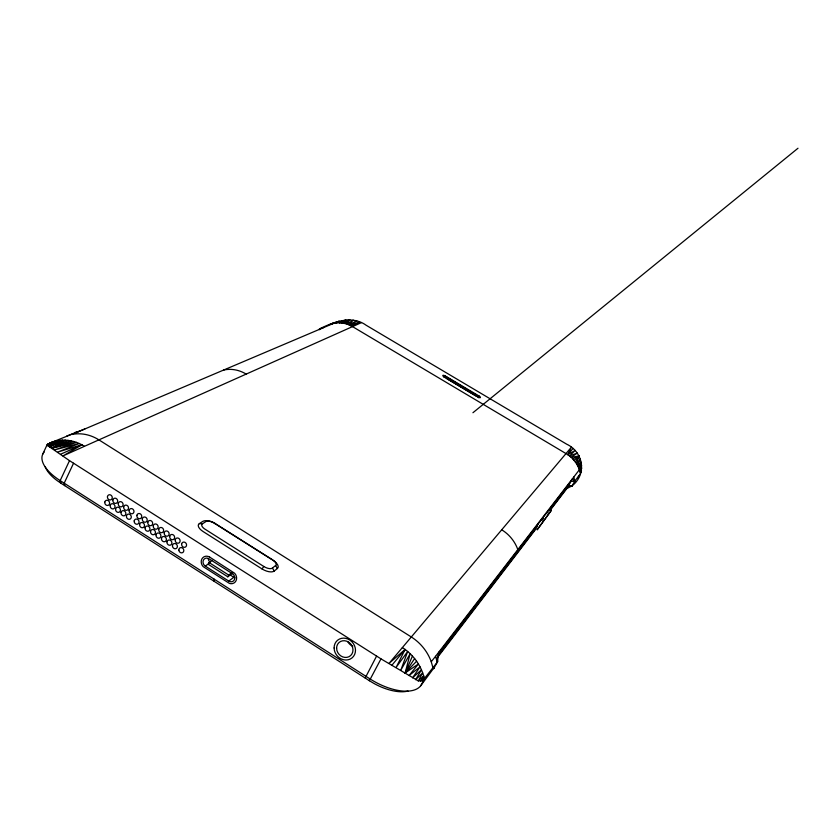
<?xml version="1.0" encoding="UTF-8"?>
<svg xmlns="http://www.w3.org/2000/svg" width="840" height="840" viewBox="0 0 840 840"><rect width="100%" height="100%" fill="white"/><g stroke="black" fill="none" stroke-linecap="round" stroke-linejoin="round"><path stroke-width="1.26" d="M550.106 510.437L566.843 488.576L572.292 485.656C587.307 473.844 583.013 451.7 566.622 444.15L366.23 325.3C351.992 314.906 333.669 321.93 319.589 328.85L319.494 328.892A3.833 1.176 26.3 0 0 319.442 329.49L319.536 329.711M433.892 667.926L420.767 685.692A43.344 20.885 30 0 1 370.031 678.93L60.165 480.606A42.294 18.911 22.1 0 1 44.121 452.099M84.871 428.957L51.807 442.323L47.785 444.181L47.25 445.316L69.51 460.656L380.982 658.875L418.288 680.894L422.646 680.747L423.665 675.958C420.336 664.325 412.577 654.077 402.36 647.598M365.169 678.027L376.593 656.082M420.767 685.692L424.442 679.098L423.665 675.958L418.288 680.894L422.667 672.861L415.611 679.686L421.459 669.827L412.545 677.849L420.042 666.865L409.059 675.538L418.425 663.989L405.143 672.956L410.151 653.688L400.838 670.152L407.683 651.483L396.155 667.359L405.08 649.446L389.036 663.4L571.379 447.195L567.84 454.671C574.266 459.123 578.938 466.053 580.472 473.729L574.634 481.341A3.98 1.25 30.1 0 1 573.773 481.404L572.702 481.32A14.479 4.557 30.3 0 0 570.791 481.582L438.375 653.657M438.784 652.145L437.419 662.004L422.646 680.747M329.952 324.461C337.281 321.584 345.818 322.581 352.517 326.613L567.84 454.671L575.138 450.419L569.551 455.952L577.29 453.075L571.179 457.349L579.001 456.026L576.607 463.932L580.293 459.081L577.658 465.78L581.144 462.221L578.571 467.702L581.606 465.276L579.359 469.675L581.711 468.111L579.989 471.681L581.081 472.479M433.892 668.315L433.933 668.21A5.838 2.73 30.9 0 0 433.892 666.95M408.009 691.058A38.85 18.826 30.1 0 1 374.01 683.487L369.401 680.736L380.982 658.875M416.619 661.216L405.143 672.956L412.461 656.05M42.735 454.209L47.103 444.759C58.495 437.651 73.479 439.215 84.441 446.324M74.582 432.673L79.275 431.34L333.532 323.379M369.401 680.736L60.785 483.126L60.165 480.606L69.51 460.656M73.552 463.229L64.187 483.189L64.68 485.625M319.589 328.85L320.691 328.839M212.195 560.353L209.097 562.558L208.215 564.291L227.819 576.807L232.859 573.027M227.819 576.807L228.701 575.075L231.725 572.807M437.419 662.004L437.546 661.731A5.838 2.699 30.8 0 0 437.399 660.345L437.199 659.831M445.41 376.288L479.735 397.247L444.486 376.897L443.667 375.68L445.41 376.288L444.769 377.496L443.961 377.097M478.695 396.039L478.044 397.247L478.737 397.74M549.129 510.374L549.99 508.631L551.103 510.689L537.212 529.715L551.103 510.689M566.843 488.576L572.229 479.042L574.76 481.257M549.497 510.542L568.228 486.129A14.469 4.599 30.3 0 1 571.211 485.93A3.98 1.26 30.1 0 0 572.082 485.856L574.844 481.142L573.731 477.089M420.609 681.303L423.665 675.958M575.421 462.147L579.001 456.026L572.702 458.85M433.933 668.21L433.661 668.672L437.577 661.668L437.241 662.246L435.561 656.324L579.38 469.76M331.506 323.82L339.286 321.185L335.506 323.032L346.08 319.977L339.36 322.802L349.65 319.872L347.067 324.125L353.231 320.124L348.936 324.818L356.717 320.849L350.753 325.647L361.389 322.655L62.958 455.921L81.858 444.812L57.771 452.067L79.202 443.499L54.621 449.883L76.482 442.397L51.891 448.214L65.31 440.149L49.718 446.911L62.527 440.139L48.143 445.998L59.766 440.36L47.25 445.316L57.047 440.79L47.103 444.759M547.649 512.862L547.995 512.316M405.143 672.956L414.624 658.571M537.81 524.444L534.996 529.452M271.94 559.629L215.114 523.698A9.828 4.463 25.1 0 0 202.881 521.346L199.322 523.625A9.881 4.505 25 0 0 203.112 531.552L262.007 568.922L263.855 566.506L264.716 567.021A6.941 3.203 26.5 0 0 272.044 568.312L275.951 565.226A6.899 3.171 26.6 0 0 273.336 560.291L213.811 522.659A6.867 3.108 25.1 0 0 206.441 521.241L202.115 524.013A6.909 3.14 25 0 0 204.404 528.791L263.855 566.506M438.007 655.893L537.274 526.481M541.832 520.527L543.354 518.553M436.894 658.266L535.752 529.179M432.978 667.852L431.245 661.742L435.561 656.324M392.081 665.007L405.08 649.446M567.84 454.671L573.048 448.445M570.885 486.507L572.292 485.656L570.339 486.119M572.061 485.898L571.085 486.423M571.966 485.971L571.263 486.35M574.119 460.457L579.001 456.026M319.505 328.913L323.389 327.695M571.851 486.034L572.292 485.656L571.431 486.266M345.167 323.579L349.65 319.872L341.303 322.917M472.941 412.724L798 148.239M262.007 568.922A9.922 4.599 26.5 0 0 274.187 571.063L277.379 568.512A9.87 4.546 26.6 0 0 273.031 560.322M571.725 486.108L572.292 485.656L571.589 486.192M228.785 581.101A4.505 4.001 57.2 0 0 234.36 579.81A4.505 4.001 57.2 0 0 232.512 573.783L208.971 558.768A4.483 3.969 58.4 0 0 203.448 560.081A4.483 3.969 58.4 0 0 205.286 566.087L228.785 581.101L233.814 577.29A4.463 3.969 57.1 0 0 234.833 577.773M579.989 471.681L581.511 470.558M205.286 566.087L209.444 563.136M343.245 323.169L349.65 319.872M73.721 441.504L51.891 448.214L68.124 440.381M331.758 323.841L333.637 322.991M60.721 454.178L81.858 444.812M350.753 325.647L359.489 321.783M66.78 435.981L79.275 431.34M47.785 444.181L54.39 441.452L51.807 442.323M49.35 443.405L54.39 441.452M51.891 448.214L70.927 440.832M223.724 370.01L223.808 369.989A33.999 30.818 64.4 0 1 246.194 374.094M199.322 523.625L202.493 523.708M446.985 378.808L475.829 395.934M229.572 574.581L233.814 577.29M209.097 562.558L228.701 575.075M214.652 523.152L215.114 523.698M275.615 565.562L277.379 568.512M272.486 568.04L274.187 571.063M517.797 549.507L517.829 549.612A35.48 32.697 46.4 0 0 501.711 529.798M60.165 480.606L60.9 483.2L56.952 480.48A37.916 17.052 22.1 0 1 45.129 466.546M214.179 579.18L214.253 581.396M74.949 432.569A5.659 2.415 22.1 0 1 76.85 432.548M71.936 434.469A42.011 36.75 64.5 0 1 98.9 439.866L411.317 636.982A44.268 39.585 48.3 0 1 431.245 661.742M578.519 475.86A28.193 8.757 29.8 0 1 577.973 478.17M210.483 562.401A4.452 3.948 58.4 0 1 208.236 558.569M352.832 646.159A8.568 7.675 50.7 0 1 347.918 641.865M209.664 557.109L208.309 556.469A6.447 5.712 58.4 0 0 201.831 559.051A6.447 5.712 58.4 0 0 203.196 566.633L229.446 583.412A6.468 5.744 57.2 0 0 235.988 580.85A6.468 5.744 57.2 0 0 234.623 573.237L209.664 557.109M478.916 395.923L445.568 376.131A2.384 0.704 28 0 0 442.88 375.365A2.384 0.704 28 0 0 444.245 377.013L477.697 396.869A2.405 0.714 28.5 0 0 480.354 397.614A2.405 0.714 28.5 0 0 478.916 395.923M107.457 496.566A2.688 2.363 63.1 0 0 110.628 499.894A2.688 2.363 63.1 0 0 111.436 495.548A2.688 2.363 63.1 0 0 107.457 496.566M336.609 648.249A8.736 7.801 50.9 0 0 348.968 656.712A8.736 7.801 50.9 0 0 348.81 642.275A8.736 7.801 50.9 0 0 336.609 648.249M178.857 550.106A2.72 2.405 59.5 0 0 182.71 552.573A2.72 2.405 59.5 0 0 182.438 548.005A2.72 2.405 59.5 0 0 178.857 550.106M181.65 543.9A2.72 2.405 59.7 0 0 184.874 547.281A2.72 2.405 59.7 0 0 185.734 542.924A2.72 2.405 59.7 0 0 181.65 543.9M121.044 512.452A2.688 2.363 62.3 0 0 124.226 515.792A2.688 2.363 62.3 0 0 125.034 511.455A2.688 2.363 62.3 0 0 121.044 512.452M161.511 538.314A2.709 2.384 60.4 0 0 164.724 541.684A2.709 2.384 60.4 0 0 165.564 537.327A2.709 2.384 60.4 0 0 161.511 538.314M123.701 506.93A2.699 2.373 62.4 0 0 126.892 510.269A2.699 2.373 62.4 0 0 127.701 505.921A2.699 2.373 62.4 0 0 123.701 506.93M150.559 531.321A2.699 2.384 60.9 0 0 153.773 534.681A2.699 2.384 60.9 0 0 154.602 530.334A2.699 2.384 60.9 0 0 150.559 531.321M136.889 515.351A2.699 2.373 61.8 0 0 140.081 518.7A2.699 2.373 61.8 0 0 140.91 514.343A2.699 2.373 61.8 0 0 136.889 515.351M142.338 518.826A2.699 2.384 61.6 0 0 145.541 522.176A2.699 2.384 61.6 0 0 146.37 517.829A2.699 2.384 61.6 0 0 142.338 518.826M129.139 510.405A2.699 2.373 62.2 0 0 132.321 513.744A2.699 2.373 62.2 0 0 133.15 509.397A2.699 2.373 62.2 0 0 129.139 510.405M147.798 522.312A2.709 2.384 61.3 0 0 151.001 525.662A2.709 2.384 61.3 0 0 151.841 521.315A2.709 2.384 61.3 0 0 147.798 522.312M145.1 527.835A2.699 2.384 61.2 0 0 148.302 531.184A2.699 2.384 61.2 0 0 149.132 526.837A2.699 2.384 61.2 0 0 145.1 527.835M166.992 541.821A2.709 2.394 60.1 0 0 170.216 545.192A2.709 2.394 60.1 0 0 171.055 540.834A2.709 2.394 60.1 0 0 166.992 541.821M112.864 500.021A2.688 2.363 62.9 0 0 116.036 503.349A2.688 2.363 62.9 0 0 116.855 499.002A2.688 2.363 62.9 0 0 112.864 500.021M158.75 529.294A2.709 2.394 60.8 0 0 161.963 532.655A2.709 2.394 60.8 0 0 162.803 528.297A2.709 2.394 60.8 0 0 158.75 529.294M104.811 502.089A2.688 2.352 63 0 0 107.982 505.418A2.688 2.352 63 0 0 108.791 501.081A2.688 2.352 63 0 0 104.811 502.089M156.03 534.817A2.709 2.384 60.7 0 0 159.243 538.178A2.709 2.384 60.7 0 0 160.083 533.831A2.709 2.384 60.7 0 0 156.03 534.817M115.626 508.998A2.688 2.363 62.5 0 0 118.797 512.327A2.688 2.363 62.5 0 0 119.616 507.99A2.688 2.363 62.5 0 0 115.626 508.998M172.494 545.328A2.709 2.394 59.9 0 0 175.707 548.709A2.709 2.394 59.9 0 0 176.558 544.351A2.709 2.394 59.9 0 0 172.494 545.328M134.211 520.874A2.699 2.373 61.7 0 0 137.403 524.212A2.699 2.373 61.7 0 0 138.222 519.876A2.699 2.373 61.7 0 0 134.211 520.874M139.65 524.349A2.699 2.373 61.4 0 0 142.842 527.698A2.699 2.373 61.4 0 0 143.672 523.351A2.699 2.373 61.4 0 0 139.65 524.349M110.219 505.533A2.688 2.352 62.8 0 0 113.389 508.872A2.688 2.352 62.8 0 0 114.198 504.525A2.688 2.352 62.8 0 0 110.219 505.533M126.462 515.918A2.699 2.363 62 0 0 129.654 519.267A2.699 2.363 62 0 0 130.463 514.92A2.699 2.363 62 0 0 126.462 515.918M164.231 532.791A2.709 2.394 60.5 0 0 167.444 536.162A2.709 2.394 60.5 0 0 168.294 531.804A2.709 2.394 60.5 0 0 164.231 532.791M175.224 539.805A2.72 2.405 60 0 0 178.447 543.175A2.72 2.405 60 0 0 179.298 538.818A2.72 2.405 60 0 0 175.224 539.805M118.283 503.475A2.688 2.363 62.7 0 0 121.464 506.814A2.688 2.363 62.7 0 0 122.273 502.467A2.688 2.363 62.7 0 0 118.283 503.475M169.722 536.298A2.709 2.394 60.3 0 0 172.946 539.669A2.709 2.394 60.3 0 0 173.796 535.311A2.709 2.394 60.3 0 0 169.722 536.298M153.269 525.798A2.709 2.384 61 0 0 156.482 529.158A2.709 2.384 61 0 0 157.311 524.801A2.709 2.384 61 0 0 153.269 525.798M334.11 647.976A11.413 10.185 50.9 0 0 350.249 659.053A11.413 10.185 50.9 0 0 350.049 640.196A11.413 10.185 50.9 0 0 334.11 647.976"/></g></svg>
